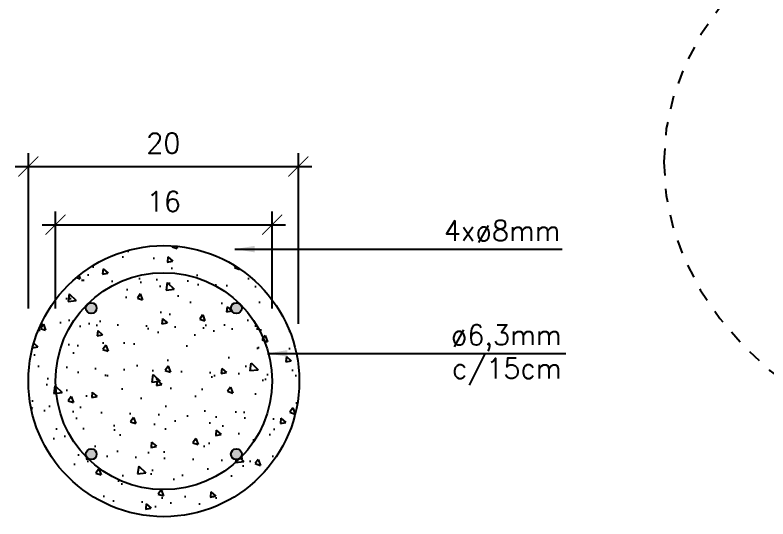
# Model space of a CAD drawing. Header units: inches. Extents: x -7660 to 802, y -193 to 3.
# Drawn here: x 401.98 to 407.62, y -101.53 to -97.76 of the extents above; entities that cross this region are included whole.
import ezdxf

# ---------------------------------------------------------------- set-up
doc = ezdxf.new("R2010")
doc.units = ezdxf.units.IN
doc.header["$MEASUREMENT"] = 0
doc.linetypes.add('DASHDOT', pattern=[1, 0.5, -0.25, 0, -0.25])
for name, color, linetype in [('COTA', 7, 'Continuous'), ('DETALHE', 1, 'Continuous'), ('INDICACAO', 1, 'Continuous'), ('L01', 1, 'Continuous')]:
    doc.layers.add(name, color=color, linetype=linetype)
doc.styles.add('ROMANS', font='romans.shx', dxfattribs={"height": 10})
doc.styles.add('Texto Cotas', font='romans.shx')
doc.dimstyles.new('huawei_stand Cota 1-100', dxfattribs={"dimscale": 0, "dimtxt": 0.15, "dimasz": 0.15, "dimexe": 0.1, "dimexo": 0.1, "dimgap": 0.1, "dimtad": 1, "dimzin": 0, "dimdsep": 46, "dimtxsty": 'Texto Cotas', "dimblk": 'ARCHTICK', "dimcen": 0.2, "dimdle": 0.1, "dimclrd": 256, "dimclre": 256, "dimclrt": 256, "dimadec": 0, "dimazin": 0, "dimtfac": 1, "dimtix": 1, "dimtmove": 0, "dimatfit": 3, "dimfxl": 1, "dimtolj": 1, "dimtzin": 0, "dimarcsym": 1})

# ---------------------------------------------------------------- blocks, each defined once
blk = doc.blocks.new('_ArchTick')
at = {"const_width": 0.05}
blk.add_lwpolyline([(-0.5, -0.5), (0.5, 0.5)], dxfattribs=at)
blk = doc.blocks.new('66')
at = {"layer": 'L01'}
h = blk.add_hatch(dxfattribs=at)
h.set_pattern_fill('AR-CONC', color=256, scale=0.001397, angle=-90, style=0)
h.set_pattern_definition([(320, (171.98946, 54.96753), (-0.02225975, -0.25443022), [0.0266043, -0.2926473]), (265, (171.98946, 54.96753), (0.2668204, 0.0492184), [0.02128344, -0.23411785]), (10.451, (171.9876, 54.94633), (0.24455943, -0.20521273), [0.02261016, -0.2487118]), (316.1842, (172.0604, 54.96753), (-0.0587143, -0.3785758), [0.0399065, -0.438971]), (6.6356, (172.0555, 54.936), (0.3455425, -0.3315472), [0.0339152, -0.3730677]), (261.184, (172.0604, 54.96753), (0.3455419, -0.3315477), [0.0319252, -0.3511768]), (291, (172.04267, 54.93206), (-0.14281904, -0.21173795), [0.0266043, -0.2926473]), (236, (172.04267, 54.93206), (0.25722793, -0.0863097), [0.02128344, -0.23411785]), (341.4514, (172.03076, 54.91441), (0.11440947, -0.29804706), [0.02261016, -0.2487118]), (307.5, (171.98946, 54.96753), (0.118085444, -0.00431339), [0, -0.23128006, 0, -0.23766509, 0, -0.23500466]), (277.5, (171.98946, 54.96753), (0.1399073, -0.09331708), [0, -0.13550457, 0, -0.2259592, 0, -0.08956781]), (237.5, (171.98946, 55.046635), (-0.008000484, -0.18935921), [0, -0.088681, 0, -0.27668473, 0, -0.36713935]), (227.5, (171.98946, 55.0821), (0.0355094, -0.20687), [0, -0.1152853, 0, -0.18374704, 0, -0.26072215])])
h.paths.add_polyline_path([(303.7959, 10.6123, 1), (304.9131, 10.6123, 1)])
h.paths.add_polyline_path([(304.6688, 10.93, -0.027045), (304.6705, 10.9283, -0.198912), (304.8014, 10.6123, -0.198912), (304.6705, 10.2963, -0.027045), (304.6688, 10.2946, -0.411051), (304.0402, 10.2946, -0.027045), (304.0385, 10.2963, -0.198912), (303.9076, 10.6123, -0.198912), (304.0385, 10.9283, -0.027045), (304.0402, 10.93, -0.411051)], flags=0)
h.paths.add_polyline_path([(304.6705, 10.9283, -0.185594), (304.6762, 10.9133, -1), (304.6315, 10.9133, -0.647838), (304.6688, 10.93, 0.411051), (304.0402, 10.93, -0.647838), (304.0774, 10.9133, -1), (304.0327, 10.9133, -0.185594), (304.0385, 10.9283, 0.198912), (303.9076, 10.6123, 0.198912), (304.0385, 10.2963, -0.185594), (304.0327, 10.3112, -1), (304.0774, 10.3112, -0.647838), (304.0402, 10.2946, 0.411051), (304.6688, 10.2946, -0.647838), (304.6315, 10.3112, -1), (304.6762, 10.3112, -0.185594), (304.6705, 10.2963, 0.198912), (304.8014, 10.6123, 0.198912)], flags=16)
for points in [[(304.0551, 10.891, -1), (304.0551, 10.9356, -1)], [(304.6539, 10.891, 1), (304.6539, 10.9356, 1)], [(304.0551, 10.3336, 1), (304.0551, 10.2889, 1)], [(304.6539, 10.3336, -1), (304.6539, 10.2889, -1)]]:
    blk.add_hatch(color=256, dxfattribs=at).paths.add_polyline_path(points)
for radius in [0.5586, 0.4469]:
    blk.add_circle((304.3545, 10.6123), radius)
for centre in [(304.0551, 10.9133), (304.6539, 10.9133), (304.0551, 10.3112), (304.6539, 10.3112)]:
    blk.add_circle(centre, 0.0223, dxfattribs=at)
blk = doc.blocks.new('F11')
at = {"linetype": 'Continuous'}
for p, q in [((3.89, 3.89), (-3.89, -3.89)), ((3.89, -3.89), (-3.89, 3.89))]:
    blk.add_line(p, q, dxfattribs=at)
blk.add_circle((0, 0), 5.5, dxfattribs=at)
blk = doc.blocks.new('61')
at = {"layer": 'DETALHE'}
h = blk.add_hatch(dxfattribs=at)
h.set_pattern_fill('AR-CONC', color=256, scale=0.083793, style=0)
h.set_pattern_definition([(50, (324.3472, -29.02314), (0.6010147, -0.052582), [0.062845, -0.691293]), (355, (324.3472, -29.02314), (-0.116264, 0.630285), [0.050276, -0.5530346]), (100.4514, (324.39726, -29.0275), (0.484751, 0.577703), [0.05341, -0.587509]), (46.1842, (324.3472, -28.85555), (0.894275, -0.138694), [0.094267, -1.03694]), (96.6356, (324.4217, -28.8671), (0.783183, 0.816244), [0.080115, -0.881263]), (351.1842, (324.3472, -28.8556), (0.783182, 0.816244), [0.075414, -0.829552]), (21, (324.43097, -28.89745), (0.500167, -0.337367), [0.062845, -0.691293]), (326, (324.431, -28.89745), (0.2038815, 0.607626), [0.050276, -0.5530346]), (71.4514, (324.47265, -28.92556), (0.704049, 0.270258), [0.05341, -0.587509]), (37.5, (324.34718, -29.02314), (0.0101891, 0.2789421), [0, -0.546331, 0, -0.561414, 0, -0.5551294]), (7.5, (324.34718, -29.02314), (0.2204342, 0.3304899), [0, -0.3200897, 0, -0.5337622, 0, -0.2115776]), (327.5, (324.16032, -29.02314), (0.4473065, -0.0188994), [0, -0.2094828, 0, -0.6535863, 0, -0.8672588]), (317.5, (324.07653, -29.02314), (0.48867, 0.083881), [0, -0.2723276, 0, -0.4340483, 0, -0.6158794])])
h.paths.add_polyline_path([(309.21, 12.7477), (310.8859, 12.7477), (310.8859, 11.7041), (310.048, 11.7041), (310.048, 11.3848), (310.8859, 11.3848), (310.8859, 11.0719), (309.21, 11.0719)])
h.paths.add_polyline_path([(310.048, 11.7041), (310.4669, 11.7041), (310.4669, 11.5445), (310.048, 11.5445)], flags=17)
h.paths.add_polyline_path([(310.4669, 11.7041), (310.8859, 11.7041), (310.8859, 11.6324), (310.4669, 11.6324)], flags=17)
h.paths.add_polyline_path([(310.048, 11.5445), (310.4669, 11.5445), (310.4669, 11.3848), (310.048, 11.3848)], flags=17)
h.paths.add_polyline_path([(310.4669, 11.4565), (310.8859, 11.4565), (310.8859, 11.3848), (310.4669, 11.3848)], flags=17)
for p, q in [((313.9454, 12.1373), (311.6674, 12.1373)), ((310.048, 11.3848), (310.048, 11.7041)), ((310.4669, 11.3848), (310.4669, 11.7041)), ((314.0101, 11.6823), (311.6674, 11.6823)), ((310.8859, 11.6324), (310.4669, 11.6324)), ((310.4669, 11.4565), (310.4669, 11.6324)), ((311.9777, 11.6378), (311.8101, 11.6378)), ((310.4669, 11.5445), (310.048, 11.5445)), ((310.8859, 11.4565), (310.4669, 11.4565)), ((311.8101, 11.4511), (311.9777, 11.4511))]:
    blk.add_line(p, q, dxfattribs=at)
for points in [[(310.8859, 11.0719), (309.21, 11.0719), (309.21, 12.7477), (310.8859, 12.7477)], [(310.8859, 11.3848), (310.048, 11.3848), (310.048, 11.7041), (310.8859, 11.7041)], [(311.8101, 11.4318), (311.9777, 11.4318), (311.9777, 11.6572), (311.8101, 11.6572)], [(313.331, 11.611), (310.5658, 11.611), (310.5658, 11.4779), (313.331, 11.4779)], [(312.2626, 11.4779), (312.2626, 10.8729), (311.9966, 10.8729), (311.9966, 11.4779)]]:
    blk.add_lwpolyline(points, close=True, dxfattribs=at)
for points in [[(313.9375, 12.1624), (311.5575, 12.1624)], [(311.5575, 11.6572), (314.0094, 11.6572)]]:
    blk.add_lwpolyline(points, dxfattribs=at)
for radius in [0.2526, 0.2212]:
    blk.add_circle((311.5575, 11.9098), radius, dxfattribs=at)
at = {"layer": 'DETALHE', "linetype": 'DASHDOT', "ltscale": 0.05, "extrusion": (0, 0, -1)}
blk.add_ellipse((311.0573, 11.7109), major_axis=(-2.953, 0.0075), ratio=0.698502, dxfattribs=at)
at = {"layer": 'DETALHE', "xscale": -0.008379311665111307, "yscale": 0.008379311665924207, "zscale": 0.008379311665924207}
blk.add_blockref('F11', (312.1296, 10.9985), dxfattribs=at)
blk = doc.blocks.new('*D168')
at = {"layer": 'COTA', "lineweight": -2, "transparency": 16777216}
for p, q in [((402.0776, -99.9547), (402.0776, -98.7916)), ((404.1023, -100.0712), (404.1023, -98.7916)), ((401.9776, -98.8916), (404.2023, -98.8916))]:
    blk.add_line(p, q, dxfattribs=at)
at = {"layer": 'COTA', "lineweight": -2, "transparency": 16777216, "xscale": 0.15, "yscale": 0.15, "zscale": 0.15, "rotation": 180}
blk.add_blockref('_ArchTick', (402.0776, -98.8916), dxfattribs=at)
at = {"layer": 'COTA', "lineweight": -2, "transparency": 16777216, "xscale": 0.15, "yscale": 0.15, "zscale": 0.15}
blk.add_blockref('_ArchTick', (404.1023, -98.8916), dxfattribs=at)
at = {"layer": 'COTA', "transparency": 16777216, "insert": (403.0899, -98.7166), "char_height": 0.15, "attachment_point": 5, "style": 'Texto Cotas', "bg_fill": 3, "box_fill_scale": 1.25, "bg_fill_color": 256, "bg_fill_true_color": 13158600, "bg_fill_transparency": 0}
blk.add_mtext('\\A1;20', dxfattribs=at)
blk = doc.blocks.new('*D169')
at = {"layer": 'COTA', "lineweight": -2, "transparency": 16777216}
for p, q in [((402.2807, -99.9547), (402.2807, -99.228)), ((403.9058, -99.9547), (403.9058, -99.228)), ((402.1807, -99.328), (404.0058, -99.328))]:
    blk.add_line(p, q, dxfattribs=at)
at = {"layer": 'COTA', "lineweight": -2, "transparency": 16777216, "xscale": 0.15, "yscale": 0.15, "zscale": 0.15, "rotation": 180}
blk.add_blockref('_ArchTick', (402.2807, -99.328), dxfattribs=at)
at = {"layer": 'COTA', "lineweight": -2, "transparency": 16777216, "xscale": 0.15, "yscale": 0.15, "zscale": 0.15}
blk.add_blockref('_ArchTick', (403.9058, -99.328), dxfattribs=at)
at = {"layer": 'COTA', "transparency": 16777216, "insert": (403.0933, -99.153), "char_height": 0.15, "attachment_point": 5, "style": 'Texto Cotas', "bg_fill": 3, "box_fill_scale": 1.25, "bg_fill_color": 256, "bg_fill_true_color": 13158600, "bg_fill_transparency": 0}
blk.add_mtext('\\A1;16', dxfattribs=at)

msp = doc.modelspace()

# ---------------------------------------------------------------- block references
at = {"layer": 'DETALHE'}
for name, p, xscale, yscale, zscale in [('61', (40.05228, -112.80885), 1.19047619047619, 1.19047619047619, 1.19047619047619), ('66', (-150.27849, -119.79488), 1.818181818181818, 1.818181818181818, 1.818181818181818)]:
    msp.add_blockref(name, p, dxfattribs=dict(at, xscale=xscale, yscale=yscale, zscale=zscale))

# ---------------------------------------------------------------- texts
at = {"layer": 'INDICACAO', "char_height": 0.15, "attachment_point": 1, "style": 'ROMANS'}
for s, insert, width in [('\\pxqr;4xø8mm', (404.27614, -99.29718), 1.7916726), ('\\pxqr;ø6,3mm c/15cm', (404.78748, -100.07879), 1.2892975)]:
    msp.add_mtext(s, dxfattribs=dict(at, insert=insert, width=width))

# ---------------------------------------------------------------- leaders
at = {"layer": 'INDICACAO'}
for points in [[(403.62552, -99.51045), (405.03575, -99.51045), (406.0801, -99.51045)], [(403.87039, -100.29206), (405.06404, -100.29206), (406.10839, -100.29206)]]:
    msp.add_leader(points, dimstyle='huawei_stand Cota 1-100', override={"dimscale": 1, "dimtad": 0, "dimfxl": 5, "dimfxlon": 1, "dimtfill": 1, "dimtfillclr": 256}, dxfattribs=at)

# ---------------------------------------------------------------- next in the draw order: dimensions: what is measured, and where the dimension line sits
at = {"layer": 'COTA'}
dim = msp.add_linear_dim(base=(404.10225, -98.8916), p1=(402.07761, -100.05472), p2=(404.10225, -100.17123), dimstyle='huawei_stand Cota 1-100', override={"dimscale": 1, "dimdec": 0, "dimlfac": 10, "dimfxl": 5, "dimfxlon": 1, "dimtfill": 1, "dimtfillclr": 256}, dxfattribs=at)
dim.commit()
dim.dimension.update_dxf_attribs({"geometry": '*D168', "text_midpoint": (403.08993, -98.7166)})

# ---------------------------------------------------------------- next in the draw order: dimensions: what is measured, and where the dimension line sits
dim = msp.add_linear_dim(base=(403.90583, -99.32804), p1=(402.28075, -100.05472), p2=(403.90583, -100.05472), dimstyle='huawei_stand Cota 1-100', override={"dimscale": 1, "dimdec": 0, "dimlfac": 10, "dimfxl": 5, "dimfxlon": 1, "dimtfill": 1, "dimtfillclr": 256}, dxfattribs=at)
dim.commit()
dim.dimension.update_dxf_attribs({"geometry": '*D169', "text_midpoint": (403.09329, -99.15304)})

doc.saveas('drawing.dxf')
